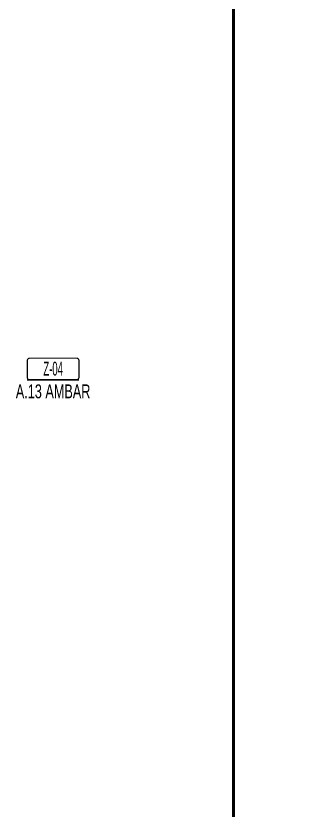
# Model space of a CAD drawing. Header units: centimetres. Extents: x 470464 to 524273, y 49611 to 59074.
# Drawn here: x 488200 to 488652, y 54854 to 56130 of the extents above; entities that cross this region are included whole.
import ezdxf
from ezdxf.enums import TextEntityAlignment as Align

# ---------------------------------------------------------------- set-up
doc = ezdxf.new("R2010")
doc.units = ezdxf.units.CM
doc.header["$MEASUREMENT"] = 0
doc.set_wipeout_variables(frame=1)
doc.linetypes.add('ACAD_ISO03W100', pattern=[30, 12, -18])
for name, color, linetype in [('---___EB_draft04_section', 8, 'Continuous'), ('-M-MAHAL-DEBILER', 7, 'Continuous'), ('-M-MAHAL-ETIKET-NOT', 7, 'Continuous'), ('-M-MAHAL-ETIKET-NOTM', 7, 'Continuous'), ('-M-MAHAL-ETK-', 7, 'Continuous'), ('-M-MAHAL-HAVA-DEGISIM', 7, 'Continuous'), ('-M-MAHAL-NO', 7, 'Continuous'), ('-M-MAHAL-NOM', 7, 'Continuous')]:
    doc.layers.add(name, color=color, linetype=linetype)
doc.styles.add('-M-ISSO-TEXT-TTF', font='ARIALN.TTF')
doc.styles.add('-M-MHLETK-NOT', font='romans.shx', dxfattribs={"width": 0.7})
doc.styles.add('-M-MHLETK-TEXT', font='ARIALN.TTF', dxfattribs={"width": 0.7})

# ---------------------------------------------------------------- blocks, each defined once
blk = doc.blocks.new('M-MHLETK-YNG')
at = {"layer": '-M-MAHAL-ETIKET-NOT', "color": 3, "style": '-M-MHLETK-NOT', "width": 0.5, "flags": 9}
for tag, p, height in [('KLKTR', (-2.617, 1.425), 0.04), ('HL', (-2.616, 1.493), 0.0286), ('RDY-BOY1', (-2.614, 1.37), 0.0286), ('RDY-BOY2', (-2.614, 1.32), 0.0286), ('RDY-BOY3', (-2.614, 1.27), 0.0286), ('HLA', (-2.521, 1.493), 0.0286), ('RDY-TIP1', (-2.5, 1.37), 0.0286), ('RDY-TIP2', (-2.5, 1.32), 0.0286), ('RDY-TIP3', (-2.5, 1.27), 0.0286), ('VRV-TIP1', (-2.614, 0.759), 0.0286), ('VRV-TIP2', (-2.614, 0.709), 0.0286), ('RDY-BOY4', (-2.614, 1.22), 0.0286), ('KON-BOY1', (-2.614, 1.14), 0.0286), ('KON-BOY2', (-2.614, 1.09), 0.0286), ('KON-BOY3', (-2.614, 1.04), 0.0286), ('FCU-TIP1', (-2.614, 0.96), 0.0286), ('FCU-TIP2', (-2.614, 0.91), 0.0286), ('FCU-TIP3', (-2.614, 0.86), 0.0286), ('VRV-ADET1', (-2.524, 0.759), 0.0286), ('VRV-ADET2', (-2.524, 0.709), 0.0286), ('FCU-ADET1', (-2.524, 0.96), 0.0286), ('FCU-ADET2', (-2.524, 0.91), 0.0286), ('FCU-ADET3', (-2.524, 0.86), 0.0286), ('RDY-TIP4', (-2.5, 1.22), 0.0286), ('KON-TIP1', (-2.5, 1.14), 0.0286), ('KON-TIP2', (-2.5, 1.09), 0.0286), ('KON-TIP3', (-2.5, 1.04), 0.0286)]:
    blk.add_attdef(tag, p, '', height=height, dxfattribs=at)
at = {"layer": '-M-MAHAL-ETIKET-NOT', "color": 3}
for tag, height, style, width, flags, p in [('ALAN', 0.04, '-M-MHLETK-NOT', 0.5, 9, (-2.581, 1.562)), ('KIS', 0.04, '-M-MHLETK-NOT', 0.5, 9, (-2.59, 1.616)), ('MAH-ADI', 1.111, '-M-ISSO-TEXT-TTF', 0.8, 8, (0, -0.931))]:
    blk.add_attdef(tag, text='', height=height, dxfattribs=dict(at, style=style, width=width, flags=flags)).set_placement(p, align=Align.MIDDLE_CENTER)
at = {"layer": '-M-MAHAL-ETIKET-NOTM', "color": 3, "style": '-M-ISSO-TEXT-TTF', "width": 0.8, "flags": 8}
blk.add_attdef('MAH-ADI2', text='', height=1.111, dxfattribs=at).set_placement((0, -2.549), align=Align.MIDDLE_CENTER)
at = {"layer": '-M-MAHAL-HAVA-DEGISIM', "style": '-M-MHLETK-NOT', "width": 0.5, "flags": 8}
for tag, p in [('HAVADEG', (0, 3.611)), ('HAVA', (0, 2.399))]:
    blk.add_attdef(tag, text='', height=0.6, dxfattribs=at).set_placement(p, align=Align.MIDDLE_CENTER)
blk.add_wipeout([(-2.078, 1.735), (2.078, 1.735), (2.078, 0), (-2.078, 0)]).dxf.layer = '-M-MAHAL-ETK-'
at = {"layer": '-M-MAHAL-ETK-', "color": 0}
for p, q in [((-2.078, 0), (2.078, 0)), ((-1.161, 0), (-1.161, 0))]:
    blk.add_line(p, q, dxfattribs=at)
blk.add_lwpolyline([(-1.878, 1.735, 0.1, 0.1, 0), (1.878, 1.735, 0.1, 0.1, -0.414214), (2.078, 1.535, 0.1, 0.1, 0), (2.078, 0.2, 0.1, 0.1, -0.414214), (1.878, 0, 0.1, 0.1, 0), (-1.878, 0, 0.1, 0.1, -0.414214), (-2.078, 0.2, 0.1, 0.1, 0), (-2.078, 1.535, 0.1, 0.1, -0.414214)], format="xyseb", close=True, dxfattribs=at)
at = {"layer": '-M-MAHAL-DEBILER', "color": 4, "style": '-M-MHLETK-NOT', "width": 0.5, "flags": 8}
blk.add_attdef('DEBIS', text='', height=0.4, dxfattribs=at).set_placement((-2.173, 2.145), align=Align.MIDDLE_CENTER)
at = {"layer": '-M-MAHAL-DEBILER', "color": 191, "style": '-M-MHLETK-NOT', "width": 0.5, "flags": 8}
blk.add_attdef('DEBIR', text='', height=0.4, dxfattribs=at).set_placement((-1.613, 2.145), align=Align.MIDDLE_CENTER)
at = {"layer": '-M-MAHAL-DEBILER', "color": 31, "style": '-M-MHLETK-NOT', "width": 0.5, "flags": 8}
blk.add_attdef('DEBIF', text='', height=0.4, dxfattribs=at).set_placement((1.585, 2.145), align=Align.MIDDLE_CENTER)
at = {"layer": '-M-MAHAL-DEBILER', "color": 1, "style": '-M-MHLETK-NOT', "width": 0.5, "flags": 8}
blk.add_attdef('DEBIE', text='', height=0.4, dxfattribs=at).set_placement((2.32, 2.145), align=Align.MIDDLE_CENTER)
at = {"layer": '-M-MAHAL-ETIKET-NOT', "color": 3, "style": '-M-MHLETK-NOT', "width": 0.5, "flags": 9}
for tag, p in [('RH', (-2.39, 1.616)), ('YUKSEKLIK', (-2.324, 1.562)), ('YAZ', (-2.178, 1.616))]:
    blk.add_attdef(tag, text='', height=0.04, dxfattribs=at).set_placement(p, align=Align.MIDDLE_CENTER)
for tag, p in [('RDY-ADET1', (-2.389, 1.37)), ('RDY-ADET2', (-2.389, 1.32)), ('RDY-ADET3', (-2.389, 1.27)), ('RDY-ISI1', (-2.265, 1.37)), ('RDY-ISI2', (-2.265, 1.32)), ('RDY-ISI3', (-2.265, 1.27)), ('AHU', (-2.225, 1.439)), ('SHG', (-2.225, 1.493)), ('LHG', (-2.132, 1.493)), ('RDY-BNP1', (-2.102, 1.37)), ('RDY-BNP2', (-2.102, 1.32)), ('RDY-BNP3', (-2.102, 1.27)), ('HG', (-2.039, 1.493)), ('RDY-BNK1', (-1.964, 1.37)), ('RDY-BNK2', (-1.964, 1.32)), ('RDY-BNK3', (-1.964, 1.27)), ('HGA', (-1.962, 1.493)), ('EF', (-1.962, 1.439)), ('VRV-KAP1', (-2.398, 0.759)), ('VRV-KAP2', (-2.398, 0.709)), ('FCU-KAP1', (-2.398, 0.96)), ('FCU-KAP2', (-2.398, 0.91)), ('FCU-KAP3', (-2.398, 0.86)), ('RDY-ADET4', (-2.389, 1.22)), ('KON-ADET1', (-2.389, 1.14)), ('KON-ADET2', (-2.389, 1.09)), ('KON-ADET3', (-2.389, 1.04)), ('VRV-DUY1', (-2.272, 0.759)), ('VRV-DUY2', (-2.272, 0.709)), ('FCU-DUY1', (-2.272, 0.96)), ('FCU-DUY2', (-2.272, 0.91)), ('FCU-DUY3', (-2.272, 0.86)), ('RDY-ISI4', (-2.265, 1.22)), ('KON-ISI1', (-2.265, 1.14)), ('KON-ISI2', (-2.265, 1.09)), ('KON-ISI3', (-2.265, 1.04)), ('VRV-SOG1', (-2.154, 0.759)), ('VRV-SOG2', (-2.154, 0.709)), ('FCU-SOG1', (-2.154, 0.96)), ('FCU-SOG2', (-2.154, 0.91)), ('FCU-SOG3', (-2.154, 0.86)), ('RDY-BNP4', (-2.102, 1.22)), ('KON-BNP1', (-2.102, 1.14)), ('KON-BNP2', (-2.102, 1.09)), ('KON-BNP3', (-2.102, 1.04)), ('VRV-ISI1', (-2.044, 0.759)), ('VRV-ISI2', (-2.044, 0.709)), ('FCU-ISI1', (-2.044, 0.96)), ('FCU-ISI2', (-2.044, 0.91)), ('FCU-ISI3', (-2.044, 0.86)), ('RDY-BNK4', (-1.964, 1.22)), ('KON-BNK1', (-1.964, 1.14)), ('KON-BNK2', (-1.964, 1.09)), ('KON-BNK3', (-1.964, 1.04)), ('VRV-DEBI1', (-1.95, 0.759)), ('VRV-DEBI2', (-1.95, 0.709)), ('FCU-DEBI1', (-1.95, 0.96)), ('FCU-DEBI2', (-1.95, 0.91)), ('FCU-DEBI3', (-1.95, 0.86)), ('VRV-BNP1', (-1.831, 0.759)), ('VRV-BNP2', (-1.831, 0.709)), ('FCU-BNP1', (-1.831, 0.96)), ('FCU-BNP2', (-1.831, 0.91)), ('FCU-BNP3', (-1.831, 0.86)), ('VRV-BNK1', (-1.614, 0.759)), ('VRV-BNK2', (-1.614, 0.709)), ('FCU-BNK1', (-1.614, 0.96)), ('FCU-BNK2', (-1.614, 0.91)), ('FCU-BNK3', (-1.614, 0.86))]:
    blk.add_attdef(tag, p, '', height=0.0286, dxfattribs=at)
at = {"layer": '-M-MAHAL-NO', "color": 7, "style": '-M-MHLETK-TEXT', "width": 0.6, "flags": 8}
blk.add_attdef('MAH-NO', text='', height=1.111, dxfattribs=at).set_placement((0, 0.889), align=Align.MIDDLE_CENTER)
at = {"layer": '-M-MAHAL-NOM', "color": 7, "style": '-M-MHLETK-TEXT', "width": 0.6, "flags": 8}
blk.add_attdef('MAH-NOM', text='', height=1.111, dxfattribs=at).set_placement((0, 0.889), align=Align.MIDDLE_CENTER)

msp = doc.modelspace()

# ---------------------------------------------------------------- linework, layer by layer
at = {"layer": '---___EB_draft04_section', "color": 30, "linetype": 'ACAD_ISO03W100', "ltscale": 5, "const_width": 5}
msp.add_lwpolyline([(488649.75, 50682.56), (488549.75, 50682.56), (488549.75, 57802.88), (488649.75, 57802.88)], dxfattribs=at)

# ---------------------------------------------------------------- block references
at = {"layer": '-M-MAHAL-ETK-', "xscale": 20, "yscale": 20, "zscale": 20}
msp.add_blockref('M-MHLETK-YNG', (488259.76, 55545.33), dxfattribs=at).add_auto_attribs({'MAH-NO': 'Z-04', 'MAH-ADI': 'A.13 AMBAR'})

doc.saveas('drawing.dxf')
